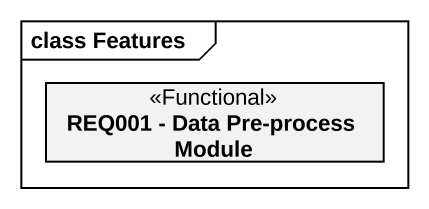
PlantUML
@startuml
mainframe class Features
hide circle
hide empty members
class "REQ001 - Data Pre-process Module" as REQ001_Data_Pre_process <<Functional>>
@enduml
